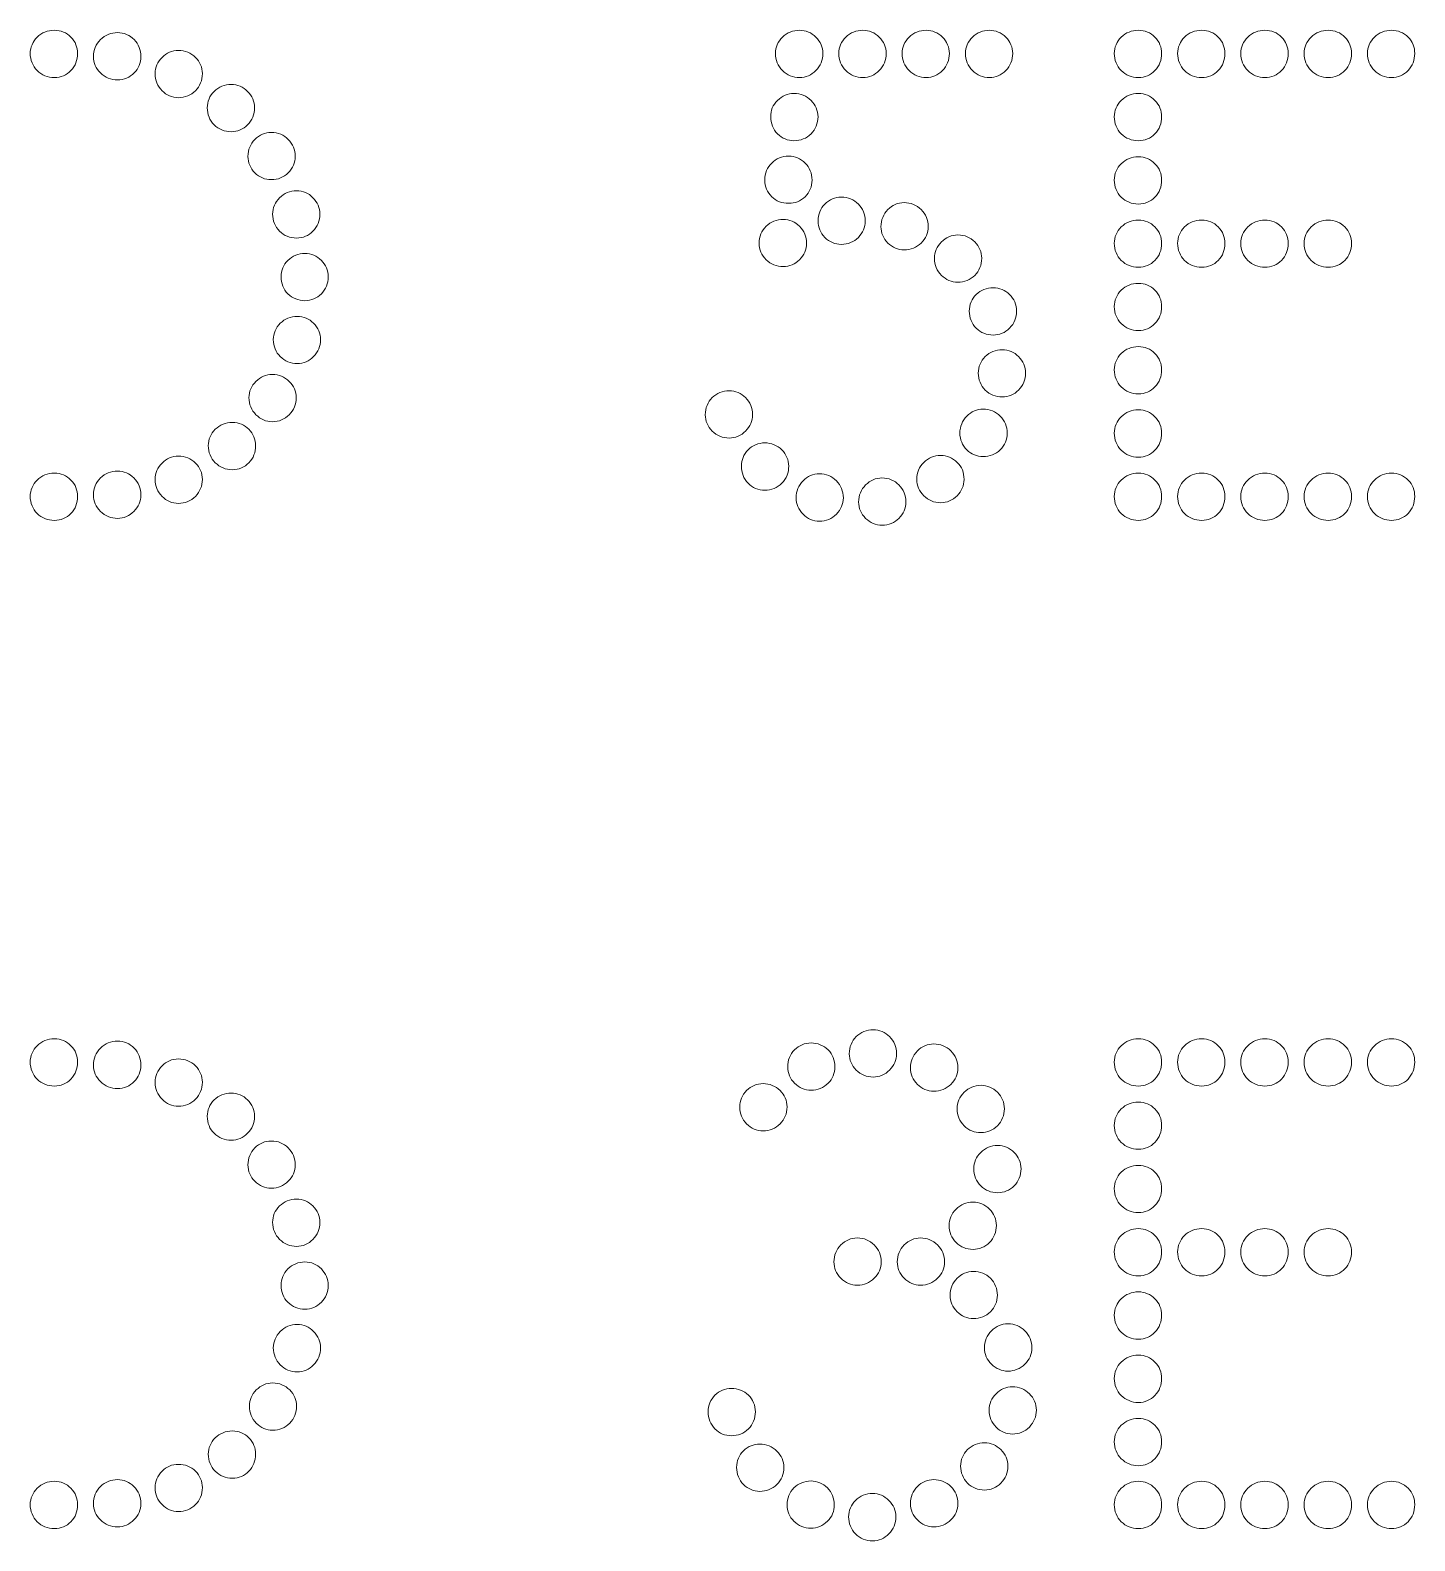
# Model space of a CAD drawing. Header units: inches. Extents: x 45 to 1248, y 45 to 200.
# Drawn here: x 1107.6 to 1248, y 45.5 to 198.8 of the extents above; entities that cross this region are included whole.
import ezdxf

# ---------------------------------------------------------------- set-up
doc = ezdxf.new("R2010")
doc.units = ezdxf.units.IN
doc.header["$MEASUREMENT"] = 0
doc.layers.add('Calque 1', color=7, linetype='Continuous')

msp = doc.modelspace()

# ---------------------------------------------------------------- linework, layer by layer
at = {"layer": 'Calque 1', "lineweight": 0}
for points in [[(1111.71, 194.66), (1111.25, 194.2), (1110.69, 193.96), (1110.02, 193.96), (1109.35, 193.96), (1108.75, 194.2), (1108.29, 194.66), (1107.83, 195.12), (1107.58, 195.72), (1107.58, 196.39), (1107.58, 197.03), (1107.83, 197.59), (1108.29, 198.05), (1108.75, 198.51), (1109.35, 198.75), (1110.02, 198.75), (1110.69, 198.75), (1111.25, 198.51), (1111.71, 198.05), (1112.17, 197.59), (1112.38, 197.03), (1112.38, 196.39), (1112.38, 195.72), (1112.17, 195.12), (1111.71, 194.66)], [(1118.13, 194.42), (1117.67, 193.96), (1117.11, 193.71), (1116.44, 193.71), (1115.77, 193.71), (1115.17, 193.96), (1114.71, 194.42), (1114.25, 194.87), (1114, 195.44), (1114, 196.07), (1114, 196.74), (1114.25, 197.34), (1114.71, 197.8), (1115.17, 198.26), (1115.77, 198.51), (1116.44, 198.51), (1117.11, 198.51), (1117.67, 198.26), (1118.13, 197.8), (1118.59, 197.34), (1118.8, 196.74), (1118.8, 196.07), (1118.8, 195.44), (1118.59, 194.87), (1118.13, 194.42)], [(1183.89, 198.05), (1184.35, 198.51), (1184.95, 198.75), (1185.62, 198.75), (1186.25, 198.75), (1186.81, 198.51), (1187.27, 198.05), (1187.73, 197.59), (1187.98, 197.03), (1187.98, 196.39), (1187.98, 195.72), (1187.73, 195.12), (1187.27, 194.66), (1186.81, 194.2), (1186.25, 193.96), (1185.62, 193.96), (1184.95, 193.96), (1184.35, 194.2), (1183.89, 194.66), (1183.43, 195.12), (1183.18, 195.72), (1183.18, 196.39), (1183.18, 197.03), (1183.43, 197.59), (1183.89, 198.05)], [(1190.31, 198.05), (1190.77, 198.51), (1191.37, 198.75), (1192.04, 198.75), (1192.67, 198.75), (1193.24, 198.51), (1193.69, 198.05), (1194.15, 197.59), (1194.4, 197.03), (1194.4, 196.39), (1194.4, 195.72), (1194.15, 195.12), (1193.69, 194.66), (1193.24, 194.2), (1192.67, 193.96), (1192.04, 193.96), (1191.37, 193.96), (1190.77, 194.2), (1190.31, 194.66), (1189.85, 195.12), (1189.6, 195.72), (1189.6, 196.39), (1189.6, 197.03), (1189.85, 197.59), (1190.31, 198.05)], [(1196.73, 198.05), (1197.19, 198.51), (1197.79, 198.75), (1198.46, 198.75), (1199.09, 198.75), (1199.66, 198.51), (1200.11, 198.05), (1200.57, 197.59), (1200.82, 197.03), (1200.82, 196.39), (1200.82, 195.72), (1200.57, 195.12), (1200.11, 194.66), (1199.66, 194.2), (1199.09, 193.96), (1198.46, 193.96), (1197.79, 193.96), (1197.19, 194.2), (1196.73, 194.66), (1196.27, 195.12), (1196.02, 195.72), (1196.02, 196.39), (1196.02, 197.03), (1196.27, 197.59), (1196.73, 198.05)], [(1203.15, 198.05), (1203.61, 198.51), (1204.21, 198.75), (1204.88, 198.75), (1205.51, 198.75), (1206.08, 198.51), (1206.54, 198.05), (1206.99, 197.59), (1207.24, 197.03), (1207.24, 196.39), (1207.24, 195.72), (1206.99, 195.12), (1206.54, 194.66), (1206.08, 194.2), (1205.51, 193.96), (1204.88, 193.96), (1204.21, 193.96), (1203.61, 194.2), (1203.15, 194.66), (1202.69, 195.12), (1202.44, 195.72), (1202.44, 196.39), (1202.44, 197.03), (1202.69, 197.59), (1203.15, 198.05)], [(1221.67, 194.66), (1221.21, 194.2), (1220.65, 193.96), (1219.98, 193.96), (1219.31, 193.96), (1218.71, 194.2), (1218.25, 194.66), (1217.79, 195.12), (1217.54, 195.72), (1217.54, 196.39), (1217.54, 197.03), (1217.79, 197.59), (1218.25, 198.05), (1218.71, 198.51), (1219.31, 198.75), (1219.98, 198.75), (1220.65, 198.75), (1221.21, 198.51), (1221.67, 198.05), (1222.13, 197.59), (1222.34, 197.03), (1222.34, 196.39), (1222.34, 195.72), (1222.13, 195.12), (1221.67, 194.66)], [(1228.09, 194.66), (1227.63, 194.2), (1227.07, 193.96), (1226.4, 193.96), (1225.73, 193.96), (1225.13, 194.2), (1224.67, 194.66), (1224.21, 195.12), (1223.96, 195.72), (1223.96, 196.39), (1223.96, 197.03), (1224.21, 197.59), (1224.67, 198.05), (1225.13, 198.51), (1225.73, 198.75), (1226.4, 198.75), (1227.07, 198.75), (1227.63, 198.51), (1228.09, 198.05), (1228.55, 197.59), (1228.76, 197.03), (1228.76, 196.39), (1228.76, 195.72), (1228.55, 195.12), (1228.09, 194.66)], [(1234.51, 194.66), (1234.05, 194.2), (1233.49, 193.96), (1232.82, 193.96), (1232.15, 193.96), (1231.55, 194.2), (1231.09, 194.66), (1230.63, 195.12), (1230.38, 195.72), (1230.38, 196.39), (1230.38, 197.03), (1230.63, 197.59), (1231.09, 198.05), (1231.55, 198.51), (1232.15, 198.75), (1232.82, 198.75), (1233.49, 198.75), (1234.05, 198.51), (1234.51, 198.05), (1234.97, 197.59), (1235.18, 197.03), (1235.18, 196.39), (1235.18, 195.72), (1234.97, 195.12), (1234.51, 194.66)], [(1240.93, 194.66), (1240.47, 194.2), (1239.91, 193.96), (1239.24, 193.96), (1238.57, 193.96), (1237.97, 194.2), (1237.51, 194.66), (1237.05, 195.12), (1236.8, 195.72), (1236.8, 196.39), (1236.8, 197.03), (1237.05, 197.59), (1237.51, 198.05), (1237.97, 198.51), (1238.57, 198.75), (1239.24, 198.75), (1239.91, 198.75), (1240.47, 198.51), (1240.93, 198.05), (1241.39, 197.59), (1241.6, 197.03), (1241.6, 196.39), (1241.6, 195.72), (1241.39, 195.12), (1240.93, 194.66)], [(1247.35, 194.66), (1246.89, 194.2), (1246.33, 193.96), (1245.66, 193.96), (1244.99, 193.96), (1244.39, 194.2), (1243.93, 194.66), (1243.47, 195.12), (1243.22, 195.72), (1243.22, 196.39), (1243.22, 197.03), (1243.47, 197.59), (1243.93, 198.05), (1244.39, 198.51), (1244.99, 198.75), (1245.66, 198.75), (1246.33, 198.75), (1246.89, 198.51), (1247.35, 198.05), (1247.81, 197.59), (1248.02, 197.03), (1248.02, 196.39), (1248.02, 195.72), (1247.77, 195.12), (1247.35, 194.66)], [(1124.34, 192.62), (1123.88, 192.16), (1123.28, 191.91), (1122.61, 191.91), (1121.97, 191.91), (1121.41, 192.16), (1120.95, 192.62), (1120.49, 193.08), (1120.25, 193.67), (1120.25, 194.35), (1120.25, 194.98), (1120.49, 195.54), (1120.95, 196), (1121.41, 196.46), (1121.97, 196.71), (1122.61, 196.71), (1123.28, 196.71), (1123.88, 196.46), (1124.34, 196), (1124.8, 195.54), (1125.04, 194.98), (1125.04, 194.35), (1125.04, 193.67), (1124.8, 193.08), (1124.34, 192.62)], [(1126.24, 192.55), (1126.7, 193), (1127.3, 193.25), (1127.97, 193.25), (1128.61, 193.25), (1129.17, 193), (1129.63, 192.55), (1130.09, 192.09), (1130.34, 191.52), (1130.34, 190.89), (1130.34, 190.22), (1130.09, 189.62), (1129.63, 189.16), (1129.17, 188.7), (1128.61, 188.45), (1127.97, 188.45), (1127.3, 188.45), (1126.7, 188.7), (1126.24, 189.16), (1125.78, 189.62), (1125.54, 190.22), (1125.54, 190.89), (1125.54, 191.52), (1125.78, 192.09), (1126.24, 192.55)], [(1183.39, 191.63), (1183.85, 192.09), (1184.42, 192.33), (1185.05, 192.33), (1185.72, 192.33), (1186.32, 192.09), (1186.78, 191.63), (1187.24, 191.17), (1187.49, 190.61), (1187.49, 189.97), (1187.49, 189.3), (1187.24, 188.7), (1186.78, 188.24), (1186.32, 187.78), (1185.72, 187.54), (1185.05, 187.54), (1184.42, 187.54), (1183.85, 187.78), (1183.39, 188.24), (1182.93, 188.7), (1182.69, 189.3), (1182.69, 189.97), (1182.69, 190.61), (1182.9, 191.17), (1183.39, 191.63)], [(1221.67, 188.24), (1221.21, 187.78), (1220.65, 187.54), (1219.98, 187.54), (1219.31, 187.54), (1218.71, 187.78), (1218.25, 188.24), (1217.79, 188.7), (1217.54, 189.3), (1217.54, 189.97), (1217.54, 190.61), (1217.79, 191.17), (1218.25, 191.63), (1218.71, 192.09), (1219.31, 192.33), (1219.98, 192.33), (1220.65, 192.33), (1221.21, 192.09), (1221.67, 191.63), (1222.13, 191.17), (1222.34, 190.61), (1222.34, 189.97), (1222.34, 189.3), (1222.13, 188.7), (1221.67, 188.24)], [(1133.76, 187.68), (1134.22, 187.22), (1134.46, 186.62), (1134.46, 185.95), (1134.46, 185.31), (1134.22, 184.75), (1133.76, 184.29), (1133.3, 183.83), (1132.7, 183.59), (1132.03, 183.59), (1131.39, 183.59), (1130.83, 183.83), (1130.37, 184.29), (1129.91, 184.75), (1129.66, 185.31), (1129.66, 185.95), (1129.66, 186.62), (1129.91, 187.22), (1130.37, 187.68), (1130.83, 188.14), (1131.39, 188.38), (1132.03, 188.38), (1132.73, 188.38), (1133.3, 188.14), (1133.76, 187.68)], [(1182.79, 185.28), (1183.25, 185.74), (1183.85, 185.98), (1184.52, 185.98), (1185.16, 185.98), (1185.72, 185.74), (1186.18, 185.28), (1186.64, 184.82), (1186.89, 184.22), (1186.89, 183.55), (1186.89, 182.88), (1186.64, 182.32), (1186.18, 181.86), (1185.72, 181.4), (1185.16, 181.19), (1184.52, 181.19), (1183.85, 181.19), (1183.25, 181.4), (1182.79, 181.86), (1182.33, 182.32), (1182.09, 182.88), (1182.09, 183.55), (1182.09, 184.26), (1182.33, 184.82), (1182.79, 185.28)], [(1221.67, 181.82), (1221.21, 181.36), (1220.65, 181.12), (1219.98, 181.12), (1219.31, 181.12), (1218.71, 181.36), (1218.25, 181.82), (1217.79, 182.28), (1217.54, 182.88), (1217.54, 183.55), (1217.54, 184.19), (1217.79, 184.75), (1218.25, 185.21), (1218.71, 185.67), (1219.31, 185.91), (1219.98, 185.91), (1220.65, 185.91), (1221.21, 185.67), (1221.67, 185.21), (1222.13, 184.75), (1222.34, 184.19), (1222.34, 183.55), (1222.34, 182.88), (1222.13, 182.28), (1221.67, 181.82)], [(1136.26, 181.75), (1136.72, 181.29), (1136.97, 180.73), (1136.97, 180.09), (1136.97, 179.42), (1136.72, 178.82), (1136.26, 178.36), (1135.8, 177.91), (1135.24, 177.66), (1134.6, 177.66), (1133.93, 177.66), (1133.33, 177.91), (1132.88, 178.36), (1132.42, 178.82), (1132.17, 179.42), (1132.17, 180.09), (1132.17, 180.73), (1132.42, 181.29), (1132.88, 181.75), (1133.33, 182.21), (1133.93, 182.46), (1134.6, 182.46), (1135.24, 182.46), (1135.8, 182.24), (1136.26, 181.75)], [(1189.85, 181.82), (1190.52, 181.82), (1191.12, 181.57), (1191.58, 181.12), (1192.04, 180.66), (1192.28, 180.06), (1192.28, 179.39), (1192.28, 178.75), (1192.04, 178.19), (1191.58, 177.73), (1191.12, 177.27), (1190.52, 177.02), (1189.85, 177.02), (1189.21, 177.02), (1188.65, 177.27), (1188.19, 177.73), (1187.73, 178.19), (1187.49, 178.75), (1187.49, 179.39), (1187.49, 180.06), (1187.73, 180.66), (1188.19, 181.12), (1188.65, 181.57), (1189.21, 181.82), (1189.85, 181.82)], [(1196.23, 181.26), (1196.9, 181.26), (1197.5, 181.01), (1197.96, 180.55), (1198.42, 180.09), (1198.67, 179.49), (1198.67, 178.82), (1198.67, 178.19), (1198.42, 177.62), (1197.96, 177.16), (1197.5, 176.71), (1196.9, 176.46), (1196.23, 176.46), (1195.6, 176.46), (1195.03, 176.71), (1194.58, 177.16), (1194.12, 177.62), (1193.87, 178.19), (1193.87, 178.82), (1193.87, 179.49), (1194.12, 180.09), (1194.58, 180.55), (1195.03, 181.01), (1195.56, 181.26), (1196.23, 181.26)], [(1182.23, 178.86), (1182.69, 179.32), (1183.29, 179.56), (1183.96, 179.56), (1184.59, 179.56), (1185.16, 179.32), (1185.62, 178.86), (1186.07, 178.4), (1186.32, 177.8), (1186.32, 177.13), (1186.32, 176.49), (1186.07, 175.93), (1185.62, 175.47), (1185.16, 175.01), (1184.59, 174.77), (1183.96, 174.77), (1183.29, 174.77), (1182.69, 175.01), (1182.23, 175.47), (1181.77, 175.93), (1181.52, 176.49), (1181.52, 177.13), (1181.52, 177.84), (1181.77, 178.4), (1182.23, 178.86)], [(1221.67, 175.4), (1221.21, 174.94), (1220.65, 174.7), (1219.98, 174.7), (1219.31, 174.7), (1218.71, 174.94), (1218.25, 175.4), (1217.79, 175.86), (1217.54, 176.46), (1217.54, 177.13), (1217.54, 177.76), (1217.79, 178.33), (1218.25, 178.79), (1218.71, 179.25), (1219.31, 179.49), (1219.98, 179.49), (1220.65, 179.49), (1221.21, 179.25), (1221.67, 178.79), (1222.13, 178.33), (1222.34, 177.76), (1222.34, 177.13), (1222.34, 176.46), (1222.13, 175.86), (1221.67, 175.4)], [(1228.09, 175.4), (1227.63, 174.94), (1227.07, 174.7), (1226.4, 174.7), (1225.73, 174.7), (1225.13, 174.94), (1224.67, 175.4), (1224.21, 175.86), (1223.96, 176.46), (1223.96, 177.13), (1223.96, 177.76), (1224.21, 178.33), (1224.67, 178.79), (1225.13, 179.25), (1225.73, 179.49), (1226.4, 179.49), (1227.07, 179.49), (1227.63, 179.25), (1228.09, 178.79), (1228.55, 178.33), (1228.76, 177.76), (1228.76, 177.13), (1228.76, 176.46), (1228.55, 175.86), (1228.09, 175.4)], [(1234.51, 175.4), (1234.05, 174.94), (1233.49, 174.7), (1232.82, 174.7), (1232.15, 174.7), (1231.55, 174.94), (1231.09, 175.4), (1230.63, 175.86), (1230.38, 176.46), (1230.38, 177.13), (1230.38, 177.76), (1230.63, 178.33), (1231.09, 178.79), (1231.55, 179.25), (1232.15, 179.49), (1232.82, 179.49), (1233.49, 179.49), (1234.05, 179.25), (1234.51, 178.79), (1234.97, 178.33), (1235.18, 177.76), (1235.18, 177.13), (1235.18, 176.46), (1234.97, 175.86), (1234.51, 175.4)], [(1240.93, 175.4), (1240.47, 174.94), (1239.91, 174.7), (1239.24, 174.7), (1238.57, 174.7), (1237.97, 174.94), (1237.51, 175.4), (1237.05, 175.86), (1236.8, 176.46), (1236.8, 177.13), (1236.8, 177.76), (1237.05, 178.33), (1237.51, 178.79), (1237.97, 179.25), (1238.57, 179.49), (1239.24, 179.49), (1239.91, 179.49), (1240.47, 179.25), (1240.93, 178.79), (1241.39, 178.33), (1241.6, 177.76), (1241.6, 177.13), (1241.6, 176.46), (1241.39, 175.86), (1240.93, 175.4)], [(1203.4, 177.27), (1203.85, 176.81), (1204.1, 176.25), (1204.1, 175.61), (1204.1, 174.94), (1203.85, 174.34), (1203.4, 173.88), (1202.94, 173.43), (1202.34, 173.18), (1201.67, 173.18), (1201.03, 173.18), (1200.47, 173.43), (1200.01, 173.88), (1199.55, 174.34), (1199.3, 174.94), (1199.3, 175.61), (1199.3, 176.25), (1199.55, 176.81), (1200.01, 177.27), (1200.47, 177.73), (1201.03, 177.98), (1201.67, 177.98), (1202.37, 177.98), (1202.94, 177.73), (1203.4, 177.27)], [(1137.11, 172.01), (1136.65, 171.56), (1136.09, 171.31), (1135.45, 171.31), (1134.78, 171.31), (1134.18, 171.56), (1133.72, 172.01), (1133.26, 172.47), (1133.02, 173.07), (1133.02, 173.74), (1133.02, 174.38), (1133.26, 174.94), (1133.72, 175.4), (1134.18, 175.86), (1134.78, 176.11), (1135.45, 176.11), (1136.09, 176.11), (1136.65, 175.86), (1137.11, 175.4), (1137.57, 174.94), (1137.81, 174.38), (1137.81, 173.74), (1137.81, 173.04), (1137.57, 172.47), (1137.11, 172.01)], [(1206.92, 168.52), (1206.46, 168.06), (1205.9, 167.82), (1205.27, 167.82), (1204.6, 167.82), (1204, 168.06), (1203.54, 168.52), (1203.08, 168.98), (1202.83, 169.58), (1202.83, 170.25), (1202.83, 170.92), (1203.08, 171.49), (1203.54, 171.94), (1204, 172.4), (1204.6, 172.61), (1205.27, 172.61), (1205.9, 172.61), (1206.46, 172.4), (1206.92, 171.94), (1207.38, 171.49), (1207.63, 170.92), (1207.63, 170.25), (1207.63, 169.58), (1207.42, 169.02), (1206.92, 168.52)], [(1221.67, 168.98), (1221.21, 168.52), (1220.65, 168.27), (1219.98, 168.27), (1219.31, 168.27), (1218.71, 168.52), (1218.25, 168.98), (1217.79, 169.44), (1217.54, 170.04), (1217.54, 170.71), (1217.54, 171.34), (1217.79, 171.91), (1218.25, 172.37), (1218.71, 172.83), (1219.31, 173.07), (1219.98, 173.07), (1220.65, 173.07), (1221.21, 172.83), (1221.67, 172.37), (1222.13, 171.91), (1222.34, 171.34), (1222.34, 170.71), (1222.34, 170.04), (1222.13, 169.44), (1221.67, 168.98)], [(1136.33, 165.63), (1135.87, 165.17), (1135.31, 164.92), (1134.67, 164.92), (1134, 164.92), (1133.4, 165.17), (1132.95, 165.63), (1132.49, 166.09), (1132.24, 166.69), (1132.24, 167.36), (1132.24, 167.99), (1132.49, 168.56), (1132.95, 169.02), (1133.4, 169.47), (1134, 169.72), (1134.67, 169.72), (1135.31, 169.72), (1135.87, 169.47), (1136.33, 169.02), (1136.79, 168.56), (1137.04, 167.99), (1137.04, 167.36), (1137.04, 166.69), (1136.79, 166.12), (1136.33, 165.63)], [(1208.55, 163.97), (1208.55, 163.3), (1208.3, 162.7), (1207.84, 162.24), (1207.38, 161.78), (1206.82, 161.54), (1206.18, 161.54), (1205.51, 161.54), (1204.91, 161.78), (1204.45, 162.24), (1204, 162.7), (1203.75, 163.3), (1203.75, 163.97), (1203.75, 164.61), (1204, 165.17), (1204.45, 165.63), (1204.91, 166.09), (1205.51, 166.33), (1206.18, 166.33), (1206.82, 166.33), (1207.38, 166.09), (1207.84, 165.63), (1208.3, 165.17), (1208.55, 164.61), (1208.55, 163.97)], [(1221.67, 162.56), (1221.21, 162.1), (1220.65, 161.85), (1219.98, 161.85), (1219.31, 161.85), (1218.71, 162.1), (1218.25, 162.56), (1217.79, 163.02), (1217.54, 163.62), (1217.54, 164.29), (1217.54, 164.92), (1217.79, 165.49), (1218.25, 165.95), (1218.71, 166.41), (1219.31, 166.65), (1219.98, 166.65), (1220.65, 166.65), (1221.21, 166.41), (1221.67, 165.95), (1222.13, 165.49), (1222.34, 164.92), (1222.34, 164.29), (1222.34, 163.62), (1222.13, 163.02), (1221.67, 162.56)], [(1129.77, 161.47), (1129.77, 162.1), (1130.02, 162.67), (1130.48, 163.12), (1130.94, 163.58), (1131.5, 163.83), (1132.13, 163.83), (1132.8, 163.83), (1133.4, 163.58), (1133.86, 163.12), (1134.32, 162.67), (1134.57, 162.1), (1134.57, 161.47), (1134.57, 160.8), (1134.32, 160.2), (1133.86, 159.74), (1133.4, 159.28), (1132.8, 159.03), (1132.13, 159.03), (1131.5, 159.03), (1130.94, 159.28), (1130.48, 159.74), (1130.02, 160.2), (1129.77, 160.8), (1129.77, 161.47)], [(1176.76, 161.47), (1177.22, 161.92), (1177.82, 162.17), (1178.49, 162.17), (1179.12, 162.17), (1179.69, 161.92), (1180.15, 161.47), (1180.61, 161.01), (1180.85, 160.41), (1180.85, 159.74), (1180.85, 159.1), (1180.61, 158.54), (1180.15, 158.08), (1179.69, 157.62), (1179.12, 157.37), (1178.49, 157.37), (1177.82, 157.37), (1177.22, 157.62), (1176.76, 158.08), (1176.3, 158.54), (1176.06, 159.1), (1176.06, 159.74), (1176.06, 160.41), (1176.3, 161.01), (1176.76, 161.47)], [(1205.97, 156.17), (1205.51, 155.72), (1204.91, 155.5), (1204.24, 155.5), (1203.61, 155.5), (1203.04, 155.72), (1202.58, 156.17), (1202.13, 156.63), (1201.88, 157.2), (1201.88, 157.87), (1201.88, 158.54), (1202.13, 159.14), (1202.58, 159.6), (1203.04, 160.06), (1203.61, 160.3), (1204.24, 160.3), (1204.91, 160.3), (1205.51, 160.06), (1205.97, 159.6), (1206.43, 159.14), (1206.68, 158.54), (1206.68, 157.87), (1206.68, 157.2), (1206.43, 156.63), (1205.97, 156.17)], [(1221.67, 156.14), (1221.21, 155.68), (1220.65, 155.43), (1219.98, 155.43), (1219.31, 155.43), (1218.71, 155.68), (1218.25, 156.14), (1217.79, 156.6), (1217.54, 157.2), (1217.54, 157.87), (1217.54, 158.5), (1217.79, 159.07), (1218.25, 159.53), (1218.71, 159.98), (1219.31, 160.23), (1219.98, 160.23), (1220.65, 160.23), (1221.21, 159.98), (1221.67, 159.53), (1222.13, 159.07), (1222.34, 158.5), (1222.34, 157.87), (1222.34, 157.2), (1222.13, 156.6), (1221.67, 156.14)], [(1130.44, 156.6), (1130.44, 155.93), (1130.23, 155.33), (1129.77, 154.87), (1129.31, 154.41), (1128.75, 154.16), (1128.08, 154.16), (1127.41, 154.16), (1126.81, 154.41), (1126.35, 154.87), (1125.89, 155.33), (1125.64, 155.93), (1125.64, 156.6), (1125.64, 157.23), (1125.89, 157.8), (1126.35, 158.26), (1126.81, 158.71), (1127.41, 158.96), (1128.08, 158.96), (1128.75, 158.96), (1129.31, 158.71), (1129.77, 158.26), (1130.19, 157.8), (1130.44, 157.23), (1130.44, 156.6)], [(1183.82, 152.79), (1183.36, 152.33), (1182.76, 152.08), (1182.09, 152.08), (1181.42, 152.08), (1180.85, 152.33), (1180.39, 152.79), (1179.94, 153.25), (1179.72, 153.85), (1179.72, 154.52), (1179.72, 155.15), (1179.94, 155.72), (1180.39, 156.17), (1180.85, 156.63), (1181.42, 156.88), (1182.09, 156.88), (1182.76, 156.88), (1183.36, 156.63), (1183.82, 156.17), (1184.27, 155.72), (1184.52, 155.15), (1184.52, 154.52), (1184.52, 153.85), (1184.31, 153.28), (1183.82, 152.79)], [(1124.34, 151.45), (1123.88, 150.99), (1123.28, 150.74), (1122.61, 150.74), (1121.97, 150.74), (1121.41, 150.99), (1120.95, 151.45), (1120.49, 151.91), (1120.25, 152.51), (1120.25, 153.18), (1120.25, 153.81), (1120.49, 154.38), (1120.95, 154.83), (1121.41, 155.29), (1121.97, 155.54), (1122.61, 155.54), (1123.28, 155.54), (1123.88, 155.29), (1124.34, 154.83), (1124.8, 154.38), (1125.04, 153.81), (1125.04, 153.18), (1125.04, 152.51), (1124.8, 151.94), (1124.34, 151.45)], [(1202.3, 153.18), (1202.3, 152.54), (1202.06, 151.98), (1201.6, 151.52), (1201.14, 151.06), (1200.57, 150.81), (1199.94, 150.81), (1199.27, 150.81), (1198.67, 151.06), (1198.21, 151.52), (1197.75, 151.98), (1197.5, 152.54), (1197.5, 153.18), (1197.5, 153.85), (1197.75, 154.45), (1198.21, 154.9), (1198.67, 155.36), (1199.27, 155.61), (1199.94, 155.61), (1200.57, 155.61), (1201.14, 155.36), (1201.6, 154.9), (1202.09, 154.45), (1202.3, 153.88), (1202.3, 153.18)], [(1111.71, 149.72), (1111.25, 149.26), (1110.69, 149.01), (1110.02, 149.01), (1109.35, 149.01), (1108.75, 149.26), (1108.29, 149.72), (1107.83, 150.18), (1107.58, 150.78), (1107.58, 151.45), (1107.58, 152.08), (1107.83, 152.65), (1108.29, 153.11), (1108.75, 153.56), (1109.35, 153.81), (1110.02, 153.81), (1110.69, 153.81), (1111.25, 153.56), (1111.71, 153.11), (1112.17, 152.65), (1112.38, 152.08), (1112.38, 151.45), (1112.38, 150.78), (1112.17, 150.18), (1111.71, 149.72)], [(1118.09, 149.93), (1117.64, 149.47), (1117.07, 149.22), (1116.44, 149.22), (1115.77, 149.22), (1115.17, 149.47), (1114.71, 149.93), (1114.25, 150.39), (1114, 150.95), (1114, 151.59), (1114, 152.26), (1114.25, 152.86), (1114.71, 153.32), (1115.17, 153.78), (1115.77, 154.02), (1116.44, 154.02), (1117.07, 154.02), (1117.64, 153.78), (1118.09, 153.32), (1118.55, 152.86), (1118.8, 152.26), (1118.8, 151.59), (1118.8, 150.95), (1118.59, 150.39), (1118.09, 149.93)], [(1187.63, 148.94), (1186.99, 148.94), (1186.43, 149.19), (1185.97, 149.65), (1185.51, 150.11), (1185.26, 150.67), (1185.26, 151.31), (1185.26, 151.98), (1185.51, 152.58), (1185.97, 153.04), (1186.43, 153.49), (1186.99, 153.74), (1187.63, 153.74), (1188.3, 153.74), (1188.9, 153.49), (1189.35, 153.04), (1189.81, 152.58), (1190.06, 151.98), (1190.06, 151.31), (1190.06, 150.67), (1189.81, 150.11), (1189.35, 149.65), (1188.9, 149.19), (1188.3, 148.94), (1187.63, 148.94)], [(1196.41, 150.88), (1196.41, 150.25), (1196.16, 149.68), (1195.7, 149.22), (1195.25, 148.77), (1194.65, 148.52), (1193.98, 148.52), (1193.34, 148.52), (1192.78, 148.77), (1192.32, 149.22), (1191.86, 149.68), (1191.61, 150.25), (1191.61, 150.88), (1191.61, 151.55), (1191.86, 152.15), (1192.32, 152.61), (1192.78, 153.07), (1193.34, 153.32), (1193.98, 153.32), (1194.65, 153.32), (1195.25, 153.07), (1195.7, 152.61), (1196.16, 152.15), (1196.41, 151.55), (1196.41, 150.88)], [(1221.67, 149.72), (1221.21, 149.26), (1220.65, 149.01), (1219.98, 149.01), (1219.31, 149.01), (1218.71, 149.26), (1218.25, 149.72), (1217.79, 150.18), (1217.54, 150.78), (1217.54, 151.45), (1217.54, 152.08), (1217.79, 152.65), (1218.25, 153.11), (1218.71, 153.56), (1219.31, 153.81), (1219.98, 153.81), (1220.65, 153.81), (1221.21, 153.56), (1221.67, 153.11), (1222.13, 152.65), (1222.34, 152.08), (1222.34, 151.45), (1222.34, 150.78), (1222.13, 150.18), (1221.67, 149.72)], [(1228.09, 149.72), (1227.63, 149.26), (1227.07, 149.01), (1226.4, 149.01), (1225.73, 149.01), (1225.13, 149.26), (1224.67, 149.72), (1224.21, 150.18), (1223.96, 150.78), (1223.96, 151.45), (1223.96, 152.08), (1224.21, 152.65), (1224.67, 153.11), (1225.13, 153.56), (1225.73, 153.81), (1226.4, 153.81), (1227.07, 153.81), (1227.63, 153.56), (1228.09, 153.11), (1228.55, 152.65), (1228.76, 152.08), (1228.76, 151.45), (1228.76, 150.78), (1228.55, 150.18), (1228.09, 149.72)], [(1234.51, 149.72), (1234.05, 149.26), (1233.49, 149.01), (1232.82, 149.01), (1232.15, 149.01), (1231.55, 149.26), (1231.09, 149.72), (1230.63, 150.18), (1230.38, 150.78), (1230.38, 151.45), (1230.38, 152.08), (1230.63, 152.65), (1231.09, 153.11), (1231.55, 153.56), (1232.15, 153.81), (1232.82, 153.81), (1233.49, 153.81), (1234.05, 153.56), (1234.51, 153.11), (1234.97, 152.65), (1235.18, 152.08), (1235.18, 151.45), (1235.18, 150.78), (1234.97, 150.18), (1234.51, 149.72)], [(1240.93, 149.72), (1240.47, 149.26), (1239.91, 149.01), (1239.24, 149.01), (1238.57, 149.01), (1237.97, 149.26), (1237.51, 149.72), (1237.05, 150.18), (1236.8, 150.78), (1236.8, 151.45), (1236.8, 152.08), (1237.05, 152.65), (1237.51, 153.11), (1237.97, 153.56), (1238.57, 153.81), (1239.24, 153.81), (1239.91, 153.81), (1240.47, 153.56), (1240.93, 153.11), (1241.39, 152.65), (1241.6, 152.08), (1241.6, 151.45), (1241.6, 150.78), (1241.39, 150.18), (1240.93, 149.72)], [(1247.35, 149.72), (1246.89, 149.26), (1246.33, 149.01), (1245.66, 149.01), (1244.99, 149.01), (1244.39, 149.26), (1243.93, 149.72), (1243.47, 150.18), (1243.22, 150.78), (1243.22, 151.45), (1243.22, 152.08), (1243.47, 152.65), (1243.93, 153.11), (1244.39, 153.56), (1244.99, 153.81), (1245.66, 153.81), (1246.33, 153.81), (1246.89, 153.56), (1247.35, 153.11), (1247.81, 152.65), (1248.02, 152.08), (1248.02, 151.45), (1248.02, 150.78), (1247.77, 150.18), (1247.35, 149.72)], [(1194.75, 93.24), (1194.29, 92.78), (1193.73, 92.53), (1193.09, 92.53), (1192.42, 92.53), (1191.82, 92.78), (1191.37, 93.24), (1190.91, 93.7), (1190.66, 94.26), (1190.66, 94.9), (1190.66, 95.57), (1190.91, 96.17), (1191.37, 96.63), (1191.82, 97.08), (1192.42, 97.33), (1193.09, 97.33), (1193.73, 97.33), (1194.29, 97.08), (1194.75, 96.63), (1195.21, 96.17), (1195.46, 95.57), (1195.46, 94.9), (1195.46, 94.26), (1195.21, 93.7), (1194.75, 93.24)], [(1111.71, 92.32), (1111.25, 91.86), (1110.69, 91.62), (1110.02, 91.62), (1109.35, 91.62), (1108.75, 91.86), (1108.29, 92.32), (1107.83, 92.78), (1107.58, 93.38), (1107.58, 94.05), (1107.58, 94.69), (1107.83, 95.25), (1108.29, 95.71), (1108.75, 96.17), (1109.35, 96.41), (1110.02, 96.41), (1110.69, 96.41), (1111.25, 96.17), (1111.71, 95.71), (1112.17, 95.25), (1112.38, 94.69), (1112.38, 94.05), (1112.38, 93.38), (1112.17, 92.82), (1111.71, 92.32)], [(1118.13, 92.07), (1117.67, 91.62), (1117.11, 91.37), (1116.44, 91.37), (1115.77, 91.37), (1115.17, 91.62), (1114.71, 92.07), (1114.25, 92.53), (1114, 93.1), (1114, 93.73), (1114, 94.4), (1114.25, 95), (1114.71, 95.46), (1115.17, 95.92), (1115.77, 96.17), (1116.44, 96.17), (1117.11, 96.17), (1117.67, 95.92), (1118.13, 95.46), (1118.59, 95), (1118.8, 94.4), (1118.8, 93.73), (1118.8, 93.1), (1118.59, 92.53), (1118.13, 92.07)], [(1185.12, 95.29), (1185.58, 95.74), (1186.14, 95.99), (1186.78, 95.99), (1187.45, 95.99), (1188.05, 95.74), (1188.51, 95.29), (1188.97, 94.83), (1189.21, 94.23), (1189.21, 93.56), (1189.21, 92.92), (1188.97, 92.36), (1188.51, 91.9), (1188.05, 91.44), (1187.45, 91.19), (1186.78, 91.19), (1186.14, 91.19), (1185.58, 91.44), (1185.12, 91.9), (1184.66, 92.36), (1184.42, 92.92), (1184.42, 93.56), (1184.42, 94.23), (1184.63, 94.83), (1185.12, 95.29)], [(1197.57, 95.18), (1198.03, 95.64), (1198.6, 95.89), (1199.23, 95.89), (1199.9, 95.89), (1200.5, 95.64), (1200.96, 95.18), (1201.42, 94.72), (1201.67, 94.12), (1201.67, 93.45), (1201.67, 92.82), (1201.42, 92.25), (1200.96, 91.79), (1200.5, 91.33), (1199.9, 91.09), (1199.23, 91.09), (1198.6, 91.09), (1198.03, 91.33), (1197.57, 91.79), (1197.12, 92.25), (1196.87, 92.82), (1196.87, 93.45), (1196.87, 94.12), (1197.08, 94.69), (1197.57, 95.18)], [(1221.67, 92.32), (1221.21, 91.86), (1220.65, 91.62), (1219.98, 91.62), (1219.31, 91.62), (1218.71, 91.86), (1218.25, 92.32), (1217.79, 92.78), (1217.54, 93.38), (1217.54, 94.05), (1217.54, 94.69), (1217.79, 95.25), (1218.25, 95.71), (1218.71, 96.17), (1219.31, 96.41), (1219.98, 96.41), (1220.65, 96.41), (1221.21, 96.17), (1221.67, 95.71), (1222.13, 95.25), (1222.34, 94.69), (1222.34, 94.05), (1222.34, 93.38), (1222.13, 92.82), (1221.67, 92.32)], [(1228.09, 92.32), (1227.63, 91.86), (1227.07, 91.62), (1226.4, 91.62), (1225.73, 91.62), (1225.13, 91.86), (1224.67, 92.32), (1224.21, 92.78), (1223.96, 93.38), (1223.96, 94.05), (1223.96, 94.69), (1224.21, 95.25), (1224.67, 95.71), (1225.13, 96.17), (1225.73, 96.41), (1226.4, 96.41), (1227.07, 96.41), (1227.63, 96.17), (1228.09, 95.71), (1228.55, 95.25), (1228.76, 94.69), (1228.76, 94.05), (1228.76, 93.38), (1228.55, 92.82), (1228.09, 92.32)], [(1234.51, 92.32), (1234.05, 91.86), (1233.49, 91.62), (1232.82, 91.62), (1232.15, 91.62), (1231.55, 91.86), (1231.09, 92.32), (1230.63, 92.78), (1230.38, 93.38), (1230.38, 94.05), (1230.38, 94.69), (1230.63, 95.25), (1231.09, 95.71), (1231.55, 96.17), (1232.15, 96.41), (1232.82, 96.41), (1233.49, 96.41), (1234.05, 96.17), (1234.51, 95.71), (1234.97, 95.25), (1235.18, 94.69), (1235.18, 94.05), (1235.18, 93.38), (1234.97, 92.82), (1234.51, 92.32)], [(1240.93, 92.32), (1240.47, 91.86), (1239.91, 91.62), (1239.24, 91.62), (1238.57, 91.62), (1237.97, 91.86), (1237.51, 92.32), (1237.05, 92.78), (1236.8, 93.38), (1236.8, 94.05), (1236.8, 94.69), (1237.05, 95.25), (1237.51, 95.71), (1237.97, 96.17), (1238.57, 96.41), (1239.24, 96.41), (1239.91, 96.41), (1240.47, 96.17), (1240.93, 95.71), (1241.39, 95.25), (1241.6, 94.69), (1241.6, 94.05), (1241.6, 93.38), (1241.39, 92.82), (1240.93, 92.32)], [(1247.35, 92.32), (1246.89, 91.86), (1246.33, 91.62), (1245.66, 91.62), (1244.99, 91.62), (1244.39, 91.86), (1243.93, 92.32), (1243.47, 92.78), (1243.22, 93.38), (1243.22, 94.05), (1243.22, 94.69), (1243.47, 95.25), (1243.93, 95.71), (1244.39, 96.17), (1244.99, 96.41), (1245.66, 96.41), (1246.33, 96.41), (1246.89, 96.17), (1247.35, 95.71), (1247.81, 95.25), (1248.02, 94.69), (1248.02, 94.05), (1248.02, 93.38), (1247.77, 92.82), (1247.35, 92.32)], [(1124.34, 90.28), (1123.88, 89.82), (1123.28, 89.57), (1122.61, 89.57), (1121.97, 89.57), (1121.41, 89.82), (1120.95, 90.28), (1120.49, 90.73), (1120.25, 91.33), (1120.25, 92), (1120.25, 92.64), (1120.49, 93.2), (1120.95, 93.66), (1121.41, 94.12), (1121.97, 94.37), (1122.61, 94.37), (1123.28, 94.37), (1123.88, 94.12), (1124.34, 93.66), (1124.8, 93.2), (1125.04, 92.64), (1125.04, 92), (1125.04, 91.33), (1124.8, 90.77), (1124.34, 90.28)], [(1126.24, 90.21), (1126.7, 90.66), (1127.3, 90.91), (1127.97, 90.91), (1128.61, 90.91), (1129.17, 90.66), (1129.63, 90.21), (1130.09, 89.75), (1130.34, 89.18), (1130.34, 88.55), (1130.34, 87.88), (1130.09, 87.28), (1129.63, 86.82), (1129.17, 86.36), (1128.61, 86.11), (1127.97, 86.11), (1127.3, 86.11), (1126.7, 86.36), (1126.24, 86.82), (1125.78, 87.28), (1125.54, 87.88), (1125.54, 88.55), (1125.54, 89.18), (1125.78, 89.75), (1126.24, 90.21)], [(1184.35, 89.5), (1184.35, 88.83), (1184.1, 88.23), (1183.64, 87.77), (1183.18, 87.31), (1182.58, 87.07), (1181.91, 87.07), (1181.28, 87.07), (1180.71, 87.31), (1180.25, 87.77), (1179.79, 88.23), (1179.55, 88.83), (1179.55, 89.5), (1179.55, 90.13), (1179.79, 90.7), (1180.25, 91.16), (1180.71, 91.62), (1181.28, 91.86), (1181.91, 91.86), (1182.58, 91.86), (1183.18, 91.62), (1183.64, 91.16), (1184.1, 90.7), (1184.35, 90.17), (1184.35, 89.5)], [(1202.3, 87.59), (1201.84, 88.05), (1201.6, 88.65), (1201.6, 89.32), (1201.6, 89.96), (1201.84, 90.52), (1202.3, 90.98), (1202.76, 91.44), (1203.36, 91.69), (1204.03, 91.69), (1204.67, 91.69), (1205.23, 91.44), (1205.69, 90.98), (1206.15, 90.52), (1206.39, 89.96), (1206.39, 89.32), (1206.39, 88.65), (1206.15, 88.05), (1205.69, 87.59), (1205.23, 87.14), (1204.67, 86.89), (1204.03, 86.89), (1203.36, 86.89), (1202.8, 87.1), (1202.3, 87.59)], [(1221.67, 85.9), (1221.21, 85.44), (1220.65, 85.2), (1219.98, 85.2), (1219.31, 85.2), (1218.71, 85.44), (1218.25, 85.9), (1217.79, 86.36), (1217.54, 86.96), (1217.54, 87.63), (1217.54, 88.26), (1217.79, 88.83), (1218.25, 89.29), (1218.71, 89.75), (1219.31, 89.99), (1219.98, 89.99), (1220.65, 89.99), (1221.21, 89.75), (1221.67, 89.29), (1222.13, 88.83), (1222.34, 88.26), (1222.34, 87.63), (1222.34, 86.96), (1222.13, 86.4), (1221.67, 85.9)], [(1132.03, 86.04), (1132.7, 86.04), (1133.3, 85.8), (1133.76, 85.34), (1134.22, 84.88), (1134.46, 84.28), (1134.46, 83.61), (1134.46, 82.97), (1134.22, 82.41), (1133.76, 81.95), (1133.3, 81.49), (1132.7, 81.24), (1132.03, 81.24), (1131.39, 81.24), (1130.83, 81.49), (1130.37, 81.95), (1129.91, 82.41), (1129.66, 82.97), (1129.66, 83.61), (1129.66, 84.28), (1129.91, 84.88), (1130.37, 85.34), (1130.83, 85.8), (1131.39, 86.04), (1132.03, 86.04)], [(1204, 84.88), (1204.45, 85.34), (1205.05, 85.58), (1205.72, 85.58), (1206.36, 85.58), (1206.92, 85.34), (1207.38, 84.88), (1207.84, 84.42), (1208.09, 83.86), (1208.09, 83.22), (1208.09, 82.55), (1207.84, 81.95), (1207.38, 81.49), (1206.92, 81.03), (1206.36, 80.79), (1205.72, 80.79), (1205.05, 80.79), (1204.45, 81.03), (1204, 81.49), (1203.54, 81.95), (1203.29, 82.55), (1203.29, 83.22), (1203.29, 83.86), (1203.5, 84.42), (1204, 84.88)], [(1221.67, 79.48), (1221.21, 79.02), (1220.65, 78.78), (1219.98, 78.78), (1219.31, 78.78), (1218.71, 79.02), (1218.25, 79.48), (1217.79, 79.94), (1217.54, 80.54), (1217.54, 81.21), (1217.54, 81.84), (1217.79, 82.41), (1218.25, 82.87), (1218.71, 83.33), (1219.31, 83.57), (1219.98, 83.57), (1220.65, 83.57), (1221.21, 83.33), (1221.67, 82.87), (1222.13, 82.41), (1222.34, 81.84), (1222.34, 81.21), (1222.34, 80.54), (1222.13, 79.97), (1221.67, 79.48)], [(1132.88, 79.45), (1133.33, 79.9), (1133.93, 80.15), (1134.6, 80.15), (1135.24, 80.15), (1135.8, 79.9), (1136.26, 79.45), (1136.72, 78.99), (1136.97, 78.42), (1136.97, 77.79), (1136.97, 77.12), (1136.72, 76.52), (1136.26, 76.06), (1135.8, 75.6), (1135.24, 75.35), (1134.6, 75.35), (1133.93, 75.35), (1133.33, 75.6), (1132.88, 76.06), (1132.42, 76.52), (1132.17, 77.12), (1132.17, 77.79), (1132.17, 78.42), (1132.38, 78.95), (1132.88, 79.45)], [(1201.49, 79.13), (1201.95, 79.59), (1202.55, 79.83), (1203.22, 79.83), (1203.85, 79.83), (1204.42, 79.59), (1204.88, 79.13), (1205.34, 78.67), (1205.58, 78.11), (1205.58, 77.47), (1205.58, 76.8), (1205.34, 76.2), (1204.88, 75.74), (1204.42, 75.28), (1203.85, 75.04), (1203.22, 75.04), (1202.55, 75.04), (1201.95, 75.28), (1201.49, 75.74), (1201.03, 76.2), (1200.79, 76.8), (1200.79, 77.47), (1200.79, 78.07), (1201, 78.63), (1201.49, 79.13)], [(1221.67, 73.06), (1221.21, 72.6), (1220.65, 72.35), (1219.98, 72.35), (1219.31, 72.35), (1218.71, 72.6), (1218.25, 73.06), (1217.79, 73.52), (1217.54, 74.12), (1217.54, 74.79), (1217.54, 75.42), (1217.79, 75.99), (1218.25, 76.45), (1218.71, 76.91), (1219.31, 77.15), (1219.98, 77.15), (1220.65, 77.15), (1221.21, 76.91), (1221.67, 76.45), (1222.13, 75.99), (1222.34, 75.42), (1222.34, 74.79), (1222.34, 74.12), (1222.13, 73.55), (1221.67, 73.06)], [(1228.09, 73.06), (1227.63, 72.6), (1227.07, 72.35), (1226.4, 72.35), (1225.73, 72.35), (1225.13, 72.6), (1224.67, 73.06), (1224.21, 73.52), (1223.96, 74.12), (1223.96, 74.79), (1223.96, 75.42), (1224.21, 75.99), (1224.67, 76.45), (1225.13, 76.91), (1225.73, 77.15), (1226.4, 77.15), (1227.07, 77.15), (1227.63, 76.91), (1228.09, 76.45), (1228.55, 75.99), (1228.76, 75.42), (1228.76, 74.79), (1228.76, 74.12), (1228.55, 73.55), (1228.09, 73.06)], [(1234.51, 73.06), (1234.05, 72.6), (1233.49, 72.35), (1232.82, 72.35), (1232.15, 72.35), (1231.55, 72.6), (1231.09, 73.06), (1230.63, 73.52), (1230.38, 74.12), (1230.38, 74.79), (1230.38, 75.42), (1230.63, 75.99), (1231.09, 76.45), (1231.55, 76.91), (1232.15, 77.15), (1232.82, 77.15), (1233.49, 77.15), (1234.05, 76.91), (1234.51, 76.45), (1234.97, 75.99), (1235.18, 75.42), (1235.18, 74.79), (1235.18, 74.12), (1234.97, 73.55), (1234.51, 73.06)], [(1240.93, 73.06), (1240.47, 72.6), (1239.91, 72.35), (1239.24, 72.35), (1238.57, 72.35), (1237.97, 72.6), (1237.51, 73.06), (1237.05, 73.52), (1236.8, 74.12), (1236.8, 74.79), (1236.8, 75.42), (1237.05, 75.99), (1237.51, 76.45), (1237.97, 76.91), (1238.57, 77.15), (1239.24, 77.15), (1239.91, 77.15), (1240.47, 76.91), (1240.93, 76.45), (1241.39, 75.99), (1241.6, 75.42), (1241.6, 74.79), (1241.6, 74.12), (1241.39, 73.55), (1240.93, 73.06)], [(1189.11, 73.77), (1189.11, 74.44), (1189.35, 75.04), (1189.81, 75.49), (1190.27, 75.95), (1190.84, 76.2), (1191.47, 76.2), (1192.14, 76.2), (1192.74, 75.95), (1193.2, 75.49), (1193.66, 75.04), (1193.91, 74.44), (1193.91, 73.77), (1193.91, 73.13), (1193.66, 72.57), (1193.2, 72.11), (1192.74, 71.65), (1192.14, 71.4), (1191.47, 71.4), (1190.84, 71.4), (1190.27, 71.65), (1189.81, 72.11), (1189.32, 72.6), (1189.11, 73.13), (1189.11, 73.77)], [(1195.53, 73.77), (1195.53, 74.44), (1195.78, 75.04), (1196.23, 75.49), (1196.69, 75.95), (1197.26, 76.2), (1197.89, 76.2), (1198.56, 76.2), (1199.16, 75.95), (1199.62, 75.49), (1200.08, 75.04), (1200.33, 74.44), (1200.33, 73.77), (1200.33, 73.13), (1200.08, 72.57), (1199.62, 72.11), (1199.16, 71.65), (1198.56, 71.4), (1197.89, 71.4), (1197.26, 71.4), (1196.69, 71.65), (1196.23, 72.11), (1195.74, 72.6), (1195.53, 73.13), (1195.53, 73.77)], [(1137.11, 69.67), (1136.65, 69.21), (1136.09, 68.97), (1135.45, 68.97), (1134.78, 68.97), (1134.18, 69.21), (1133.72, 69.67), (1133.26, 70.13), (1133.02, 70.73), (1133.02, 71.4), (1133.02, 72.04), (1133.26, 72.6), (1133.72, 73.06), (1134.18, 73.52), (1134.78, 73.77), (1135.45, 73.77), (1136.09, 73.77), (1136.65, 73.52), (1137.11, 73.06), (1137.57, 72.6), (1137.81, 72.04), (1137.81, 71.4), (1137.81, 70.73), (1137.57, 70.13), (1137.11, 69.67)], [(1201.6, 72.11), (1202.06, 72.57), (1202.62, 72.81), (1203.25, 72.81), (1203.92, 72.81), (1204.52, 72.57), (1204.98, 72.11), (1205.44, 71.65), (1205.69, 71.05), (1205.69, 70.38), (1205.69, 69.74), (1205.44, 69.18), (1204.98, 68.72), (1204.52, 68.26), (1203.92, 68.02), (1203.25, 68.02), (1202.62, 68.02), (1202.06, 68.26), (1201.6, 68.72), (1201.14, 69.18), (1200.89, 69.74), (1200.89, 70.38), (1200.89, 71.05), (1201.14, 71.65), (1201.6, 72.11)], [(1221.67, 66.64), (1221.21, 66.18), (1220.65, 65.93), (1219.98, 65.93), (1219.31, 65.93), (1218.71, 66.18), (1218.25, 66.64), (1217.79, 67.1), (1217.54, 67.7), (1217.54, 68.37), (1217.54, 69), (1217.79, 69.57), (1218.25, 70.03), (1218.71, 70.48), (1219.31, 70.73), (1219.98, 70.73), (1220.65, 70.73), (1221.21, 70.48), (1221.67, 70.03), (1222.13, 69.57), (1222.34, 69), (1222.34, 68.37), (1222.34, 67.7), (1222.13, 67.13), (1221.67, 66.64)], [(1205.09, 66.78), (1205.55, 67.24), (1206.11, 67.49), (1206.75, 67.49), (1207.42, 67.49), (1208.02, 67.24), (1208.48, 66.78), (1208.93, 66.32), (1209.18, 65.72), (1209.18, 65.05), (1209.18, 64.42), (1208.93, 63.85), (1208.48, 63.39), (1208.02, 62.94), (1207.42, 62.69), (1206.75, 62.69), (1206.11, 62.69), (1205.55, 62.94), (1205.09, 63.39), (1204.63, 63.85), (1204.38, 64.42), (1204.38, 65.05), (1204.38, 65.72), (1204.6, 66.32), (1205.09, 66.78)], [(1136.33, 63.32), (1135.87, 62.87), (1135.31, 62.62), (1134.67, 62.62), (1134, 62.62), (1133.4, 62.87), (1132.95, 63.32), (1132.49, 63.78), (1132.24, 64.38), (1132.24, 65.05), (1132.24, 65.69), (1132.49, 66.25), (1132.95, 66.71), (1133.4, 67.17), (1134, 67.42), (1134.67, 67.42), (1135.31, 67.42), (1135.87, 67.17), (1136.33, 66.71), (1136.79, 66.25), (1137.04, 65.69), (1137.04, 65.05), (1137.04, 64.38), (1136.79, 63.78), (1136.33, 63.32)], [(1221.67, 60.22), (1221.21, 59.76), (1220.65, 59.51), (1219.98, 59.51), (1219.31, 59.51), (1218.71, 59.76), (1218.25, 60.22), (1217.79, 60.68), (1217.54, 61.28), (1217.54, 61.95), (1217.54, 62.58), (1217.79, 63.15), (1218.25, 63.61), (1218.71, 64.06), (1219.31, 64.31), (1219.98, 64.31), (1220.65, 64.31), (1221.21, 64.06), (1221.67, 63.61), (1222.13, 63.15), (1222.34, 62.58), (1222.34, 61.95), (1222.34, 61.28), (1222.13, 60.71), (1221.67, 60.22)], [(1133.9, 57.4), (1133.44, 56.94), (1132.84, 56.69), (1132.17, 56.69), (1131.53, 56.69), (1130.97, 56.94), (1130.51, 57.4), (1130.05, 57.86), (1129.81, 58.46), (1129.81, 59.13), (1129.81, 59.76), (1130.05, 60.33), (1130.51, 60.78), (1130.97, 61.24), (1131.53, 61.49), (1132.17, 61.49), (1132.84, 61.49), (1133.44, 61.24), (1133.9, 60.78), (1134.36, 60.33), (1134.6, 59.76), (1134.6, 59.13), (1134.6, 58.46), (1134.36, 57.89), (1133.9, 57.4)], [(1177.04, 56.83), (1176.58, 57.29), (1176.34, 57.89), (1176.34, 58.56), (1176.34, 59.23), (1176.58, 59.8), (1177.04, 60.25), (1177.5, 60.71), (1178.07, 60.92), (1178.7, 60.92), (1179.37, 60.92), (1179.97, 60.71), (1180.43, 60.25), (1180.89, 59.8), (1181.14, 59.23), (1181.14, 58.56), (1181.14, 57.89), (1180.89, 57.29), (1180.43, 56.83), (1179.97, 56.37), (1179.37, 56.13), (1178.7, 56.13), (1178.07, 56.13), (1177.5, 56.37), (1177.04, 56.83)], [(1208.93, 57.01), (1208.48, 56.55), (1207.88, 56.3), (1207.21, 56.3), (1206.57, 56.3), (1206.01, 56.55), (1205.55, 57.01), (1205.09, 57.47), (1204.84, 58.07), (1204.84, 58.74), (1204.84, 59.37), (1205.09, 59.94), (1205.55, 60.4), (1206.01, 60.85), (1206.57, 61.1), (1207.21, 61.1), (1207.88, 61.1), (1208.48, 60.85), (1208.93, 60.4), (1209.39, 59.94), (1209.64, 59.37), (1209.64, 58.74), (1209.64, 58.07), (1209.39, 57.5), (1208.93, 57.01)], [(1221.67, 53.8), (1221.21, 53.34), (1220.65, 53.09), (1219.98, 53.09), (1219.31, 53.09), (1218.71, 53.34), (1218.25, 53.8), (1217.79, 54.26), (1217.54, 54.86), (1217.54, 55.53), (1217.54, 56.16), (1217.79, 56.73), (1218.25, 57.19), (1218.71, 57.64), (1219.31, 57.89), (1219.98, 57.89), (1220.65, 57.89), (1221.21, 57.64), (1221.67, 57.19), (1222.13, 56.73), (1222.34, 56.16), (1222.34, 55.53), (1222.34, 54.86), (1222.13, 54.29), (1221.67, 53.8)], [(1129.77, 52.53), (1129.31, 52.07), (1128.75, 51.82), (1128.08, 51.82), (1127.41, 51.82), (1126.81, 52.07), (1126.35, 52.53), (1125.89, 52.99), (1125.64, 53.59), (1125.64, 54.26), (1125.64, 54.89), (1125.89, 55.46), (1126.35, 55.92), (1126.81, 56.37), (1127.41, 56.62), (1128.08, 56.62), (1128.75, 56.62), (1129.31, 56.37), (1129.77, 55.92), (1130.23, 55.46), (1130.44, 54.89), (1130.44, 54.26), (1130.44, 53.59), (1130.19, 52.99), (1129.77, 52.53)], [(1183.32, 51.19), (1182.86, 50.73), (1182.26, 50.48), (1181.59, 50.48), (1180.96, 50.48), (1180.39, 50.73), (1179.94, 51.19), (1179.48, 51.65), (1179.23, 52.25), (1179.23, 52.92), (1179.23, 53.59), (1179.48, 54.15), (1179.94, 54.61), (1180.39, 55.07), (1180.96, 55.28), (1181.59, 55.28), (1182.26, 55.28), (1182.86, 55.03), (1183.32, 54.57), (1183.78, 54.12), (1184.03, 53.55), (1184.03, 52.92), (1184.03, 52.25), (1183.78, 51.65), (1183.32, 51.19)], [(1206.04, 51.33), (1205.58, 50.87), (1205.02, 50.62), (1204.38, 50.62), (1203.71, 50.62), (1203.11, 50.87), (1202.65, 51.33), (1202.2, 51.79), (1201.95, 52.39), (1201.95, 53.06), (1201.95, 53.69), (1202.2, 54.26), (1202.65, 54.72), (1203.11, 55.17), (1203.71, 55.42), (1204.38, 55.42), (1205.02, 55.42), (1205.58, 55.17), (1206.04, 54.72), (1206.5, 54.26), (1206.75, 53.69), (1206.75, 53.06), (1206.75, 52.35), (1206.5, 51.79), (1206.04, 51.33)], [(1124.34, 49.14), (1123.88, 48.68), (1123.28, 48.44), (1122.61, 48.44), (1121.97, 48.44), (1121.41, 48.68), (1120.95, 49.14), (1120.49, 49.6), (1120.25, 50.2), (1120.25, 50.87), (1120.25, 51.51), (1120.49, 52.07), (1120.95, 52.53), (1121.41, 52.99), (1121.97, 53.23), (1122.61, 53.23), (1123.28, 53.23), (1123.88, 52.99), (1124.34, 52.53), (1124.8, 52.07), (1125.04, 51.51), (1125.04, 50.87), (1125.04, 50.16), (1124.8, 49.6), (1124.34, 49.14)], [(1111.71, 47.41), (1111.25, 46.95), (1110.69, 46.71), (1110.02, 46.71), (1109.35, 46.71), (1108.75, 46.95), (1108.29, 47.41), (1107.83, 47.87), (1107.58, 48.47), (1107.58, 49.14), (1107.58, 49.78), (1107.83, 50.34), (1108.29, 50.8), (1108.75, 51.26), (1109.35, 51.51), (1110.02, 51.51), (1110.69, 51.51), (1111.25, 51.26), (1111.71, 50.8), (1112.17, 50.34), (1112.38, 49.78), (1112.38, 49.14), (1112.38, 48.44), (1112.17, 47.87), (1111.71, 47.41)], [(1118.09, 47.59), (1117.64, 47.13), (1117.07, 46.88), (1116.44, 46.88), (1115.77, 46.88), (1115.17, 47.13), (1114.71, 47.59), (1114.25, 48.05), (1114, 48.61), (1114, 49.25), (1114, 49.92), (1114.25, 50.52), (1114.71, 50.98), (1115.17, 51.44), (1115.77, 51.68), (1116.44, 51.68), (1117.07, 51.68), (1117.64, 51.44), (1118.09, 50.98), (1118.55, 50.52), (1118.8, 49.92), (1118.8, 49.25), (1118.8, 48.61), (1118.59, 48.05), (1118.09, 47.59)], [(1188.44, 47.45), (1187.98, 46.99), (1187.41, 46.74), (1186.78, 46.74), (1186.11, 46.74), (1185.51, 46.99), (1185.05, 47.45), (1184.59, 47.91), (1184.35, 48.47), (1184.35, 49.11), (1184.35, 49.78), (1184.59, 50.38), (1185.05, 50.84), (1185.51, 51.29), (1186.11, 51.54), (1186.78, 51.54), (1187.41, 51.54), (1187.98, 51.29), (1188.44, 50.84), (1188.9, 50.38), (1189.14, 49.78), (1189.14, 49.11), (1189.14, 48.47), (1188.93, 47.94), (1188.44, 47.45)], [(1200.96, 47.59), (1200.5, 47.13), (1199.9, 46.88), (1199.23, 46.88), (1198.6, 46.88), (1198.03, 47.13), (1197.57, 47.59), (1197.12, 48.05), (1196.87, 48.61), (1196.87, 49.25), (1196.87, 49.92), (1197.12, 50.52), (1197.57, 50.98), (1198.03, 51.44), (1198.6, 51.68), (1199.23, 51.68), (1199.9, 51.68), (1200.5, 51.44), (1200.96, 50.98), (1201.42, 50.52), (1201.67, 49.92), (1201.67, 49.25), (1201.67, 48.61), (1201.46, 48.05), (1200.96, 47.59)], [(1221.67, 47.41), (1221.21, 46.95), (1220.65, 46.71), (1219.98, 46.71), (1219.31, 46.71), (1218.71, 46.95), (1218.25, 47.41), (1217.79, 47.87), (1217.54, 48.47), (1217.54, 49.14), (1217.54, 49.78), (1217.79, 50.34), (1218.25, 50.8), (1218.71, 51.26), (1219.31, 51.51), (1219.98, 51.51), (1220.65, 51.51), (1221.21, 51.26), (1221.67, 50.8), (1222.13, 50.34), (1222.34, 49.78), (1222.34, 49.14), (1222.34, 48.44), (1222.13, 47.87), (1221.67, 47.41)], [(1228.09, 47.41), (1227.63, 46.95), (1227.07, 46.71), (1226.4, 46.71), (1225.73, 46.71), (1225.13, 46.95), (1224.67, 47.41), (1224.21, 47.87), (1223.96, 48.47), (1223.96, 49.14), (1223.96, 49.78), (1224.21, 50.34), (1224.67, 50.8), (1225.13, 51.26), (1225.73, 51.51), (1226.4, 51.51), (1227.07, 51.51), (1227.63, 51.26), (1228.09, 50.8), (1228.55, 50.34), (1228.76, 49.78), (1228.76, 49.14), (1228.76, 48.44), (1228.55, 47.87), (1228.09, 47.41)], [(1234.51, 47.41), (1234.05, 46.95), (1233.49, 46.71), (1232.82, 46.71), (1232.15, 46.71), (1231.55, 46.95), (1231.09, 47.41), (1230.63, 47.87), (1230.38, 48.47), (1230.38, 49.14), (1230.38, 49.78), (1230.63, 50.34), (1231.09, 50.8), (1231.55, 51.26), (1232.15, 51.51), (1232.82, 51.51), (1233.49, 51.51), (1234.05, 51.26), (1234.51, 50.8), (1234.97, 50.34), (1235.18, 49.78), (1235.18, 49.14), (1235.18, 48.44), (1234.97, 47.87), (1234.51, 47.41)], [(1240.93, 47.41), (1240.47, 46.95), (1239.91, 46.71), (1239.24, 46.71), (1238.57, 46.71), (1237.97, 46.95), (1237.51, 47.41), (1237.05, 47.87), (1236.8, 48.47), (1236.8, 49.14), (1236.8, 49.78), (1237.05, 50.34), (1237.51, 50.8), (1237.97, 51.26), (1238.57, 51.51), (1239.24, 51.51), (1239.91, 51.51), (1240.47, 51.26), (1240.93, 50.8), (1241.39, 50.34), (1241.6, 49.78), (1241.6, 49.14), (1241.6, 48.44), (1241.39, 47.87), (1240.93, 47.41)], [(1247.35, 47.41), (1246.89, 46.95), (1246.33, 46.71), (1245.66, 46.71), (1244.99, 46.71), (1244.39, 46.95), (1243.93, 47.41), (1243.47, 47.87), (1243.22, 48.47), (1243.22, 49.14), (1243.22, 49.78), (1243.47, 50.34), (1243.93, 50.8), (1244.39, 51.26), (1244.99, 51.51), (1245.66, 51.51), (1246.33, 51.51), (1246.89, 51.26), (1247.35, 50.8), (1247.81, 50.34), (1248.02, 49.78), (1248.02, 49.14), (1248.02, 48.44), (1247.77, 47.87), (1247.35, 47.41)], [(1194.68, 46.18), (1194.22, 45.72), (1193.66, 45.47), (1193.02, 45.47), (1192.35, 45.47), (1191.75, 45.72), (1191.3, 46.18), (1190.84, 46.64), (1190.59, 47.24), (1190.59, 47.91), (1190.59, 48.54), (1190.84, 49.11), (1191.3, 49.57), (1191.75, 50.02), (1192.35, 50.27), (1193.02, 50.27), (1193.66, 50.27), (1194.22, 50.02), (1194.68, 49.57), (1195.14, 49.11), (1195.39, 48.54), (1195.39, 47.91), (1195.39, 47.24), (1195.14, 46.64), (1194.68, 46.18)]]:
    msp.add_open_spline(points, degree=3, knots=[0, 0, 0, 0, 1, 1, 1, 2, 2, 2, 3, 3, 3, 4, 4, 4, 5, 5, 5, 6, 6, 6, 7, 7, 7, 8, 8, 8, 8], dxfattribs=at)

doc.saveas('drawing.dxf')
